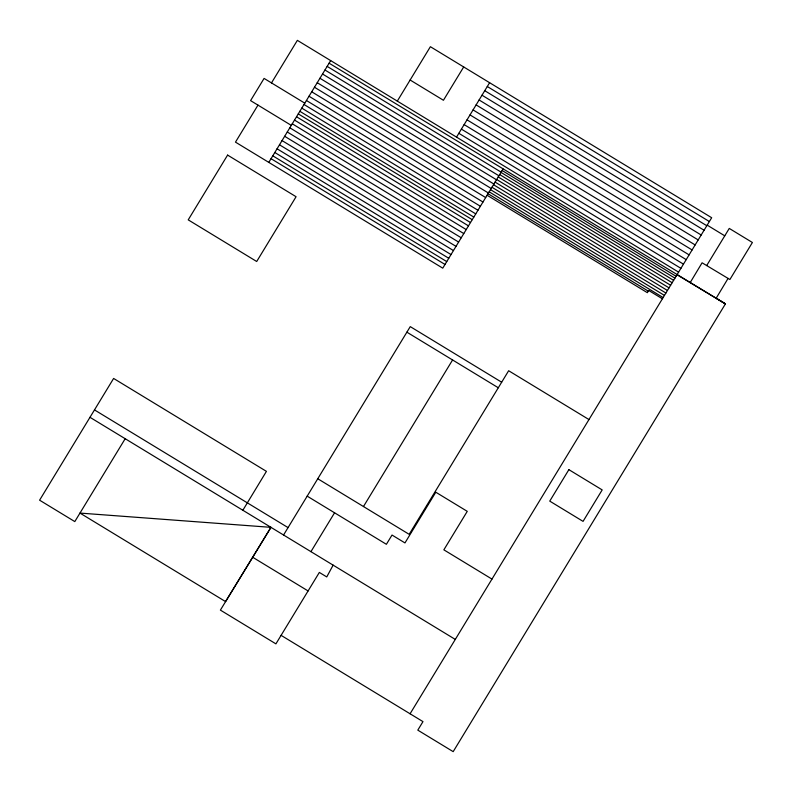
<?xml version="1.0" encoding="UTF-8"?>
<svg xmlns="http://www.w3.org/2000/svg" width="792" height="792" viewBox="0 0 792 792"><rect width="100%" height="100%" fill="white"/><g stroke="black" fill="none" stroke-linecap="round" stroke-linejoin="round"><path stroke-width="1.19" d="M333.125 565.142L326.75 576.932L319.344 572.428L275.913 643.866L220.394 610.107L270.963 527.343L79.972 513.077L225.571 601.593L270.963 527.343M242.857 510.256L266.429 471.359L113.612 378.447L39.6 500.188L74.804 521.591L125.186 438.718M690.169 282.625L702.088 262.796L729.897 279.507L752.4 242.491L729.264 228.423L706.692 265.558M728.076 278.408L716.156 298.247L725.432 303.88L453.182 751.648L417.8 730.135L422.978 721.621L281.091 635.352M257.984 105.118L235.481 142.134L442.758 268.161L503.068 168.963M271.488 82.912L297.366 40.352L678.605 272.141M268.795 162.39L330.68 60.598M397.307 101.109L430.383 46.698L711.681 217.731L410.078 713.78M463.696 66.954L443.441 100.267L410.127 80.012M456.529 137.115L489.605 82.705M283.556 535.006L410.256 326.621L501.673 382.209M310.939 551.658L334.57 512.79M363.469 506.533L452.588 359.964M662.399 298.792L648.707 290.466L648.292 291.139L488.03 193.694M648.707 290.466L647.351 292.684L487.09 195.248M677.031 274.735L725.432 303.88L329.106 63.192M487.298 86.516L709.375 221.542M707.187 225.136L724.769 235.828M484.744 90.704L706.82 225.73M482.001 95.218L704.078 230.244M479.101 99.98L701.187 235.006M476.111 104.9L698.188 239.927M473.062 109.91L695.148 244.936M470.022 114.919L692.099 249.945M467.023 119.849L689.109 254.875M464.132 124.601L686.209 259.627M461.389 129.116L683.466 264.142M458.835 133.313L680.922 268.339M502.128 170.508L676.091 276.279M327.165 66.389L501.128 172.161M500.98 172.399L674.942 278.17M499.663 174.567L673.626 280.328M324.958 70.013L498.92 175.784M498.208 176.953L672.17 282.724M496.663 179.487L670.626 285.259M322.532 74.002L496.495 179.774M495.079 182.101L669.042 287.872M319.938 78.26L493.901 184.031M493.485 184.714L667.448 290.486M491.941 187.258L665.904 293.03M317.236 82.715L491.198 188.476M490.495 189.644L664.458 295.416M489.179 191.812L663.142 297.584M314.474 87.249L488.436 193.02M311.711 91.793L485.674 197.564M309.009 96.238L482.971 202.01M306.425 100.505L480.388 206.266M304.801 103.168L264.082 78.408L250.579 100.624L291.298 125.374M303.999 104.485L477.962 210.256M301.792 108.118L475.754 213.889M299.851 111.306L473.814 217.077M298.277 113.899L472.24 219.671M296.535 116.77L470.498 222.542M294.515 120.087L468.468 225.859M292.258 123.799L466.221 229.571M289.822 127.799L463.785 233.571M287.268 131.997L461.231 237.768M284.655 136.293L458.618 242.065M282.041 140.59L456.004 246.361M279.487 144.797L453.45 250.559M277.061 148.787L451.024 254.559M274.804 152.5L448.767 258.271M272.785 155.826L446.747 261.588M271.042 158.687L445.005 264.459M588.971 419.562L508.652 370.735L409.177 534.333L317.76 478.744M406.88 332.175L498.297 387.763M491.971 579.091L443.857 549.836L467.26 511.345L435.798 492.218L404.969 542.926L392.02 535.046L386.387 544.302L307.177 496.138M94.486 409.909L288.05 527.601M89.991 417.315L455.291 639.421M252.569 557.182L308.088 590.941M227.601 155.093L188.219 219.859L256.697 261.499L296.079 196.723L227.601 155.093M568.874 469.656L549.747 501.118L583.061 521.374L602.187 489.911L568.874 469.656"/></g></svg>
